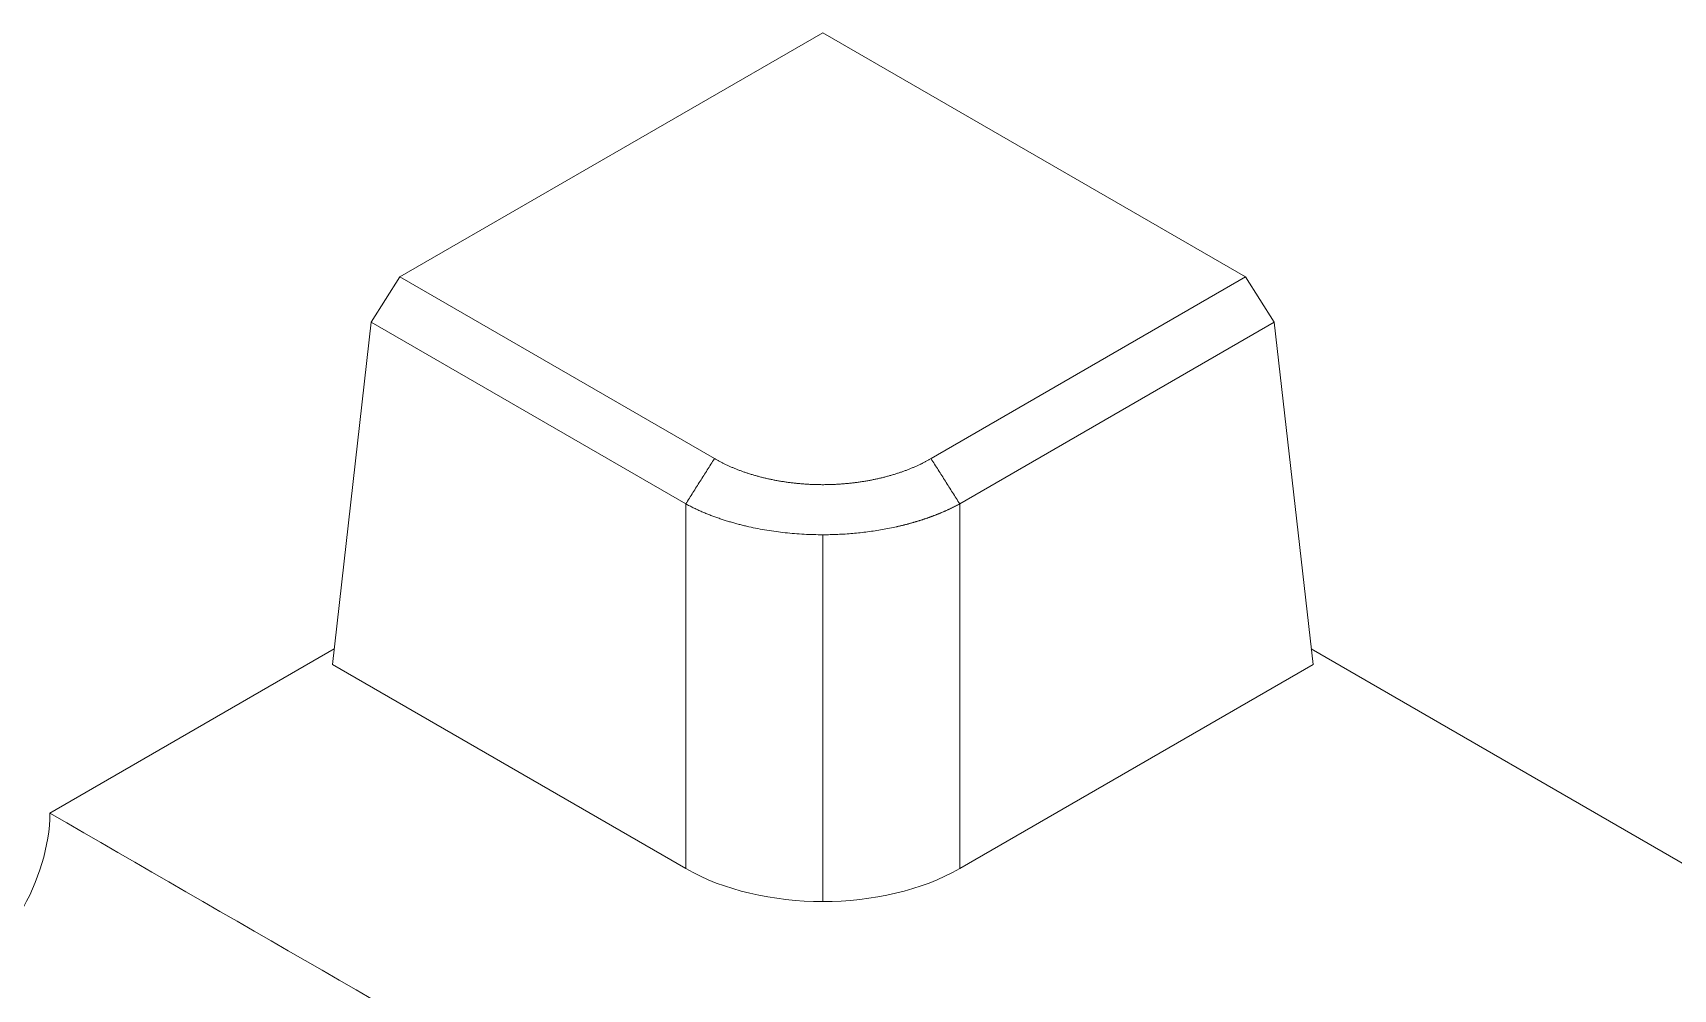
# Model space of a CAD drawing. Header units: millimetres. Extents: x 409 to 1151, y 1574 to 2099.
# Drawn here: x 936.82 to 969.11, y 1821.73 to 1840.55 of the extents above; entities that cross this region are included whole.
import ezdxf

# ---------------------------------------------------------------- set-up
doc = ezdxf.new("R2010")
doc.units = ezdxf.units.MM
doc.layers.add('core', color=7, linetype='Continuous', lineweight=20)

msp = doc.modelspace()

# ---------------------------------------------------------------- linework, layer by layer
at = {"layer": 'core', "linetype": 'Continuous'}
for p, q in [((944.051, 1835.741), (952.373, 1840.546)), ((952.373, 1840.546), (960.695, 1835.741)), ((943.487, 1834.849), (944.051, 1835.741)), ((944.051, 1835.741), (950.241, 1832.167)), ((954.505, 1832.167), (960.695, 1835.741)), ((960.695, 1835.741), (961.259, 1834.849)), ((942.721, 1828.115), (943.487, 1834.849)), ((949.677, 1831.276), (943.487, 1834.849)), ((961.259, 1834.849), (955.069, 1831.276)), ((962.025, 1828.115), (961.259, 1834.849)), ((949.677, 1824.099), (949.677, 1831.276)), ((955.069, 1831.276), (955.069, 1824.099)), ((952.373, 1830.669), (952.373, 1823.45)), ((937.16, 1825.19), (942.756, 1828.421)), ((961.99, 1828.421), (981.169, 1817.348)), ((942.721, 1828.115), (949.677, 1824.099)), ((955.069, 1824.099), (962.025, 1828.115))]:
    msp.add_line(p, q, dxfattribs=at)
for centre, major_axis, ratio, start_param, end_param in [((935.16, 1824.035), (-1.414, -2.449), 0.57735, 0.785398, 2.356194), ((952.373, 1825.717), (3.85, 0), 0.588643, 3.936676, 5.488102)]:
    msp.add_ellipse(centre, major_axis=major_axis, ratio=ratio, start_param=start_param, end_param=end_param, dxfattribs=at)
for points, degree in [([(950.241, 1832.167), (949.677, 1831.276)], 1), ([(950.241, 1832.167), (950.452, 1832.045), (950.948, 1831.853), (951.495, 1831.722), (952.077, 1831.654), (952.668, 1831.654), (953.251, 1831.722), (953.798, 1831.853), (954.294, 1832.045), (954.505, 1832.167)], 2), ([(955.069, 1831.276), (954.505, 1832.167)], 1)]:
    msp.add_open_spline(points, degree=degree, dxfattribs=at)
for points, knots in [([(955.069, 1831.276), (955.063, 1831.272), (955.05, 1831.265), (955.031, 1831.255), (955.011, 1831.245), (954.992, 1831.235), (954.972, 1831.225), (954.952, 1831.215), (954.933, 1831.205), (954.913, 1831.196), (954.893, 1831.186), (954.873, 1831.177), (954.852, 1831.167), (954.832, 1831.158), (954.812, 1831.149), (954.791, 1831.139), (954.771, 1831.13), (954.75, 1831.121), (954.73, 1831.113), (954.709, 1831.104), (954.688, 1831.095), (954.667, 1831.087), (954.646, 1831.078), (954.625, 1831.07), (954.604, 1831.061), (954.583, 1831.053), (954.562, 1831.045), (954.54, 1831.037), (954.519, 1831.029), (954.497, 1831.021), (954.476, 1831.013), (954.454, 1831.005), (954.433, 1830.998), (954.411, 1830.99), (954.389, 1830.983), (954.367, 1830.976), (954.345, 1830.968), (954.323, 1830.961), (954.301, 1830.954), (954.279, 1830.947), (954.257, 1830.94), (954.235, 1830.933), (954.213, 1830.927), (954.191, 1830.92), (954.168, 1830.914), (954.146, 1830.907), (954.124, 1830.901), (954.101, 1830.895), (954.079, 1830.888), (954.056, 1830.882), (954.034, 1830.876), (954.011, 1830.87), (953.988, 1830.865), (953.966, 1830.859), (953.943, 1830.853), (953.92, 1830.848), (953.898, 1830.842), (953.875, 1830.837), (953.852, 1830.832), (953.744, 1830.807), (953.548, 1830.768), (953.258, 1830.724), (952.965, 1830.692), (952.669, 1830.673), (952.348, 1830.666), (952.003, 1830.676), (951.634, 1830.705), (951.27, 1830.754), (951.019, 1830.803), (950.874, 1830.836), (950.832, 1830.846), (950.789, 1830.857), (950.747, 1830.867), (950.705, 1830.878), (950.662, 1830.89), (950.62, 1830.901), (950.579, 1830.913), (950.537, 1830.926), (950.495, 1830.938), (950.454, 1830.951), (950.413, 1830.964), (950.372, 1830.978), (950.331, 1830.992), (950.291, 1831.006), (950.25, 1831.02), (950.21, 1831.035), (950.17, 1831.05), (950.131, 1831.066), (950.091, 1831.082), (950.052, 1831.098), (950.013, 1831.114), (949.975, 1831.131), (949.936, 1831.148), (949.898, 1831.165), (949.861, 1831.183), (949.823, 1831.201), (949.786, 1831.219), (949.75, 1831.237), (949.713, 1831.256), (949.689, 1831.269), (949.677, 1831.276)], [0, 0, 0, 0, 0.004504, 0.009001, 0.013491, 0.017975, 0.022452, 0.026923, 0.031387, 0.035845, 0.040296, 0.04474, 0.049178, 0.05361, 0.058035, 0.062453, 0.066865, 0.07127, 0.075669, 0.080061, 0.084447, 0.088826, 0.093199, 0.097565, 0.101925, 0.106278, 0.110624, 0.114965, 0.119298, 0.123625, 0.127946, 0.13226, 0.136568, 0.140869, 0.145164, 0.149452, 0.153734, 0.15801, 0.162278, 0.166541, 0.170797, 0.175046, 0.179289, 0.183526, 0.187756, 0.19198, 0.196197, 0.200408, 0.204613, 0.208811, 0.213002, 0.217187, 0.221366, 0.225538, 0.229704, 0.233864, 0.238017, 0.242164, 0.246304, 0.250438, 0.300903, 0.351086, 0.400995, 0.450637, 0.500019, 0.561773, 0.623939, 0.686531, 0.749563, 0.757302, 0.765064, 0.772848, 0.780655, 0.788484, 0.796335, 0.804209, 0.812106, 0.820025, 0.827967, 0.835931, 0.843918, 0.851928, 0.85996, 0.868015, 0.876093, 0.884194, 0.892317, 0.900463, 0.908632, 0.916823, 0.925038, 0.933275, 0.941536, 0.949819, 0.958125, 0.966454, 0.974806, 0.983181, 0.991579, 1, 1, 1, 1]), ([(951.875, 1816.694), (950.542, 1817.464), (949.208, 1818.234), (944.303, 1821.066), (940.732, 1823.128), (937.16, 1825.19)], [0, 0, 0, 0, 0.271831, 0.271831, 1, 1, 1, 1])]:
    msp.add_open_spline(points, degree=3, knots=knots, dxfattribs=at)

doc.saveas('drawing.dxf')
